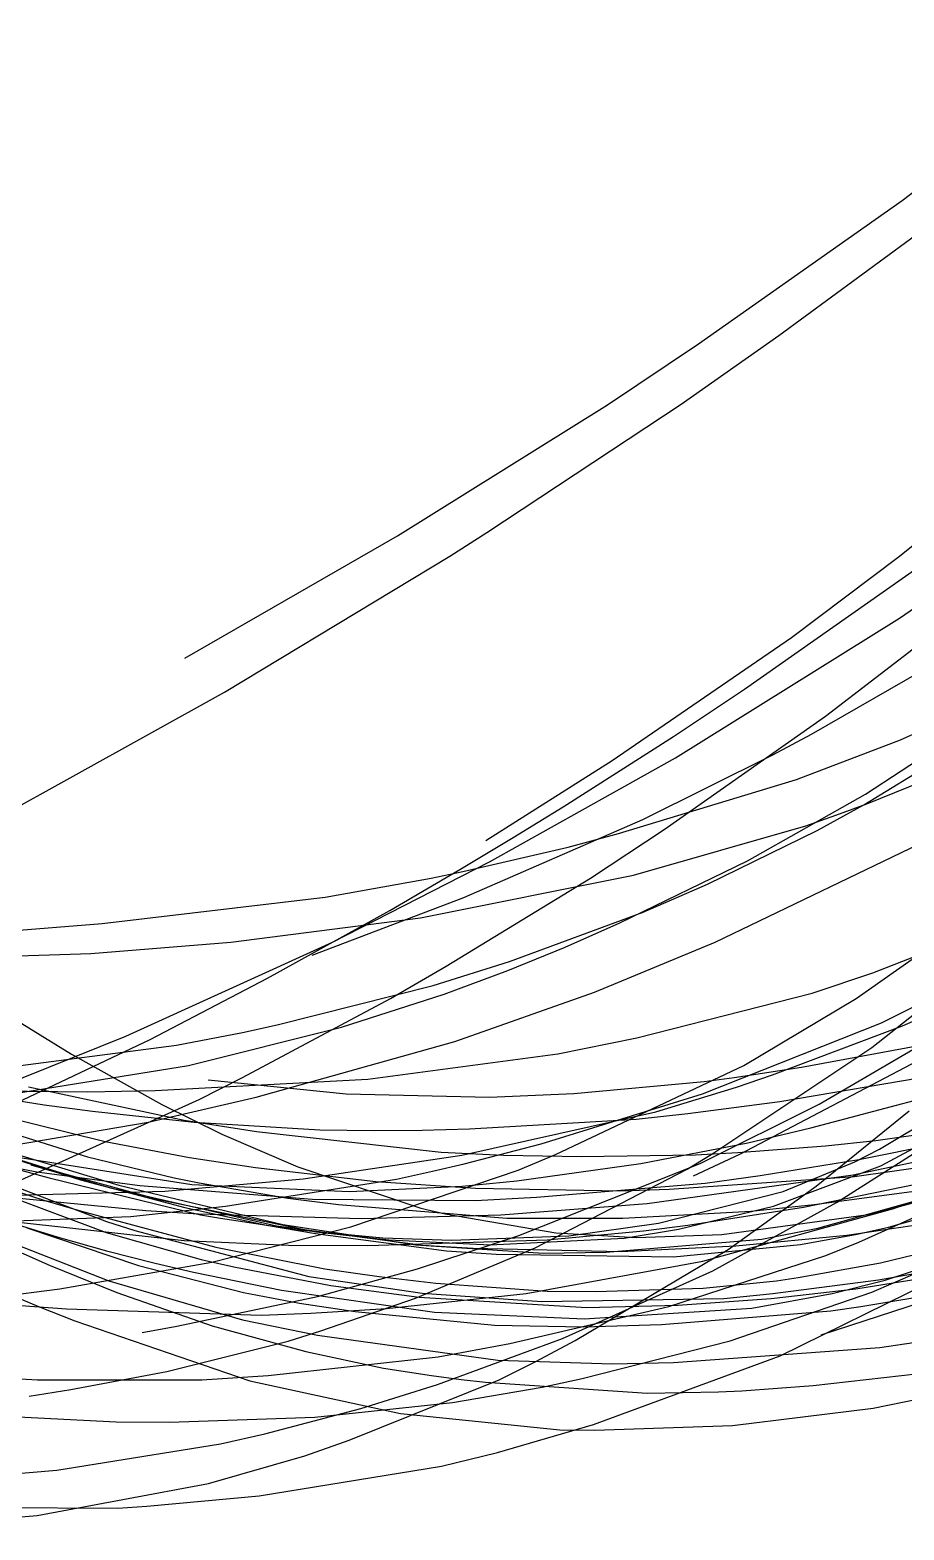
# Model space of a CAD drawing. Header units: metres. Extents: x -663 to 215, y -40 to 703.
# Drawn here: x 114.9 to 148.9, y 35 to 93.4 of the extents above; entities that cross this region are included whole.
import ezdxf

# ---------------------------------------------------------------- set-up
doc = ezdxf.new("R2010")
doc.units = ezdxf.units.M

msp = doc.modelspace()

# ---------------------------------------------------------------- linework, layer by layer
for p, q in [((148.835, 86.803, -1588.519), (157.462, 93.447, -1609.535)), ((140.902, 81.222, -1570.534), (148.835, 86.803, -1588.519)), ((144.031, 81.541, -1570.825), (151.038, 86.703, -1586.761)), ((140.226, 78.865, -1562.49), (144.031, 81.541, -1570.825)), ((137.349, 78.844, -1562.775), (140.902, 81.222, -1570.534)), ((129.166, 73.739, -1545.764), (137.349, 78.844, -1562.775)), ((132.657, 73.869, -1546.696), (140.226, 78.865, -1562.49)), ((148.721, 72.936, -1577.856), (154.472, 77.584, -1594.499)), ((120.884, 68.971, -1529.414), (129.166, 73.739, -1545.764)), ((131.205, 72.937, -1543.729), (132.657, 73.869, -1546.696)), ((142.683, 67.751, -1565.566), (151.382, 73.874, -1585.735)), ((122.43, 67.641, -1526.55), (131.205, 72.937, -1543.729)), ((144.523, 69.775, -1566.339), (148.721, 72.936, -1577.856)), ((148.723, 70.529, -1562.757), (151.407, 72.382, -1569.524)), ((140.006, 65.086, -1542.241), (148.723, 70.529, -1562.757)), ((137.538, 64.981, -1548.363), (144.523, 69.775, -1566.339)), ((145.294, 66.008, -1537.467), (152.496, 70.145, -1555.354)), ((145.839, 66.699, -1563.293), (149.768, 69.721, -1574.086)), ((148.768, 65.785, -1545.456), (155.03, 68.594, -1564.895)), ((112.413, 62.081, -1507.964), (122.43, 67.641, -1526.55)), ((139.925, 65.91, -1559.403), (142.683, 67.751, -1565.566)), ((147.401, 63.669, -1524.849), (153.5, 67.667, -1544.369)), ((139.565, 62.293, -1547.053), (145.839, 66.699, -1563.293)), ((147.336, 63.254, -1564.38), (152.636, 66.499, -1582.217)), ((135.62, 63.174, -1550.084), (139.925, 65.91, -1559.403)), ((143.796, 65.196, -1533.862), (145.294, 66.008, -1537.467)), ((144.71, 64.239, -1533.818), (148.768, 65.785, -1545.456)), ((132.608, 61.856, -1536.299), (137.538, 64.981, -1548.363)), ((132.759, 61.023, -1526.275), (140.006, 65.086, -1542.241)), ((138.734, 62.673, -1522.187), (143.796, 65.196, -1533.862)), ((147.456, 63.293, -1540.765), (152.091, 65.162, -1554.571)), ((137.777, 62.13, -1515.735), (144.71, 64.239, -1533.818)), ((133.679, 61.978, -1545.965), (135.62, 63.174, -1550.084)), ((142.808, 61.067, -1511.165), (147.401, 63.669, -1524.849)), ((145.521, 62.246, -1558.58), (147.336, 63.254, -1564.38)), ((146.244, 62.842, -1537.285), (147.456, 63.293, -1540.765)), ((131.758, 59.636, -1507.054), (138.734, 62.673, -1522.187)), ((145.081, 62.429, -1534.009), (146.244, 62.842, -1537.285)), ((131.599, 60.727, -1541.615), (133.679, 61.978, -1545.965)), ((135.815, 61.604, -1510.852), (137.777, 62.13, -1515.735)), ((136.686, 60.389, -1539.867), (139.565, 62.293, -1547.053)), ((138.365, 60.507, -1516.594), (145.081, 62.429, -1534.009)), ((141.247, 60.162, -1545.772), (145.521, 62.246, -1558.58)), ((141.546, 57.893, -1511.416), (150.46, 62.197, -1532.72)), ((131.711, 60.656, -1501.127), (135.815, 61.604, -1510.852)), ((126.634, 57.895, -1513.46), (132.759, 61.023, -1526.275)), ((137.834, 58.647, -1497.289), (142.808, 61.067, -1511.165)), ((126.36, 59.652, -1489.179), (130.487, 60.396, -1498.3)), ((128.867, 59.134, -1536.007), (131.599, 60.727, -1541.615)), ((130.064, 58.851, -1497.324), (138.365, 60.507, -1516.594)), ((130.487, 60.396, -1498.3), (131.711, 60.656, -1501.127)), ((131.071, 56.963, -1526.462), (136.686, 60.389, -1539.867)), ((117.663, 58.623, -1471.607), (126.36, 59.652, -1489.179)), ((125.843, 57.393, -1494.907), (131.758, 59.636, -1507.054)), ((138.739, 59.066, -1538.615), (141.247, 60.162, -1545.772)), ((147.032, 55.705, -1519.913), (152.866, 59.794, -1538.935)), ((124.108, 56.497, -1526.514), (128.867, 59.134, -1536.007)), ((133.529, 57.15, -1524.729), (138.739, 59.066, -1538.615)), ((147.681, 56.697, -1551.888), (154.062, 59.199, -1570.986)), ((113.784, 58.311, -1464.211), (117.663, 58.623, -1471.607)), ((122.68, 57.898, -1481.769), (130.064, 58.851, -1497.324)), ((135.707, 57.706, -1491.569), (137.834, 58.647, -1497.289)), ((117.226, 57.457, -1471.062), (122.68, 57.898, -1481.769)), ((118.592, 54.238, -1497.565), (126.634, 57.895, -1513.46)), ((136.842, 55.952, -1500.932), (141.546, 57.893, -1511.416)), ((109.713, 57.222, -1457.41), (117.226, 57.457, -1471.062)), ((133.47, 56.791, -1485.72), (135.707, 57.706, -1491.569)), ((148.024, 54.758, -1559.029), (153.527, 57.508, -1575.443)), ((128.903, 55.704, -1521.419), (131.071, 56.963, -1526.462)), ((130.557, 56.205, -1517.196), (133.529, 57.15, -1524.729)), ((130.994, 55.867, -1479.441), (133.47, 56.791, -1485.72)), ((111.593, 56.543, -1333.562), (116.47, 53.527, -1340.107)), ((119.541, 54.101, -1517.665), (124.108, 56.497, -1526.514)), ((124.482, 54.681, -1502.841), (130.557, 56.205, -1517.196)), ((145.319, 55.904, -1545.179), (147.681, 56.697, -1551.888)), ((123.134, 52.623, -1508.528), (128.903, 55.704, -1521.419)), ((126.992, 54.578, -1469.732), (130.994, 55.867, -1479.441)), ((131.399, 54.027, -1489.508), (136.842, 55.952, -1500.932)), ((138.499, 54.167, -1527.26), (145.319, 55.904, -1545.179)), ((142.664, 53.093, -1506.772), (147.032, 55.705, -1519.913)), ((147.648, 53.796, -1533.954), (149.864, 55.55, -1541.862)), ((145.601, 51.588, -1508.943), (151.836, 55.233, -1527.988)), ((148.841, 54.631, -1557.021), (150.68, 55.445, -1562.57)), ((120.57, 53.882, -1494.048), (123.137, 54.383, -1499.762)), ((121.035, 53.093, -1456.195), (126.992, 54.578, -1469.732)), ((123.137, 54.383, -1499.762), (124.482, 54.681, -1502.841)), ((141.058, 51.984, -1539.774), (148.024, 54.758, -1559.029)), ((143.778, 52.725, -1542.517), (148.841, 54.631, -1557.021)), ((109.63, 49.407, -1499.376), (119.541, 54.101, -1517.665)), ((111.648, 51.434, -1484.538), (118.592, 54.238, -1497.565)), ((112.947, 52.887, -1478.262), (120.57, 53.882, -1494.048)), ((123.668, 51.859, -1474.488), (131.399, 54.027, -1489.508)), ((135.418, 53.542, -1519.57), (138.499, 54.167, -1527.26)), ((141.492, 49.684, -1513.929), (147.648, 53.796, -1533.954)), ((144.904, 53.022, -1415.138), (151.656, 54.281, -1429.545)), ((116.47, 53.527, -1340.107), (119.99, 51.565, -1345.675)), ((128.012, 52.563, -1502.377), (135.418, 53.542, -1519.57)), ((142.509, 49.638, -1500.512), (149.975, 53.564, -1521.938)), ((113.518, 51.88, -1440.494), (121.035, 53.093, -1456.195)), ((121.448, 51.765, -1504.84), (123.134, 52.623, -1508.528)), ((135.328, 49.622, -1486.828), (142.664, 53.093, -1506.772)), ((141.118, 52.465, -1407.33), (142.285, 52.624, -1409.716)), ((142.285, 52.624, -1409.716), (144.904, 53.022, -1415.138)), ((142.375, 52.244, -1538.602), (143.778, 52.725, -1542.517)), ((144.062, 51.689, -1428.875), (151.434, 52.94, -1443.218)), ((113.56, 52.102, -1472.263), (117.108, 52.07, -1479.318)), ((114.799, 52.26, -1386.845), (120.868, 50.96, -1396.407)), ((117.108, 52.07, -1479.318), (119.73, 52.118, -1484.696)), ((119.73, 52.118, -1484.696), (128.012, 52.563, -1502.377)), ((121.795, 52.536, -1371.547), (127.168, 51.984, -1380.82)), ((136.036, 52.005, -1397.293), (141.118, 52.465, -1407.33)), ((139.228, 51.283, -1530.083), (142.375, 52.244, -1538.602)), ((145.27, 50.657, -1416.175), (150.508, 52.05, -1427.331)), ((147.952, 49.826, -1582.892), (152.188, 52.383, -1604.049)), ((111.602, 51.665, -1383.63), (117.79, 50.124, -1393.468)), ((113.381, 48.12, -1488.039), (121.448, 51.765, -1504.84)), ((113.622, 51.843, -1376.687), (115.413, 51.563, -1379.466)), ((115.413, 51.563, -1379.466), (117.293, 51.309, -1382.424)), ((119.459, 50.883, -1466.733), (123.668, 51.859, -1474.488)), ((119.99, 51.565, -1345.675), (122.33, 50.414, -1349.777)), ((127.168, 51.984, -1380.82), (132.757, 51.857, -1391.022)), ((132.757, 51.857, -1391.022), (136.036, 52.005, -1397.293)), ((134.768, 50.04, -1523.486), (141.058, 51.984, -1539.774)), ((140.475, 51.219, -1422.134), (144.062, 51.689, -1428.875)), ((140.96, 49.276, -1495.78), (145.601, 51.588, -1508.943)), ((111.629, 49.543, -1453.279), (119.459, 50.883, -1466.733)), ((112.702, 50.912, -1352.782), (117.099, 49.533, -1359.454)), ((117.293, 51.309, -1382.424), (121.252, 50.883, -1388.766)), ((120.868, 50.96, -1396.407), (123.682, 50.522, -1401.103)), ((121.252, 50.883, -1388.766), (126.144, 50.589, -1396.839)), ((131.681, 49.592, -1510.904), (139.228, 51.283, -1530.083)), ((131.981, 50.626, -1406.881), (138.472, 51, -1418.434)), ((138.472, 51, -1418.434), (140.475, 51.219, -1422.134)), ((145.477, 48.386, -1529.241), (149.099, 51.323, -1542.274)), ((147.135, 49.426, -1439.348), (154.86, 50.998, -1456.677)), ((147.803, 50.171, -1447.991), (155.474, 51.242, -1465.911)), ((122.33, 50.414, -1349.777), (125.291, 49.14, -1355.35)), ((123.682, 50.522, -1401.103), (130.87, 49.715, -1413.631)), ((126.144, 50.589, -1396.839), (128.276, 50.56, -1400.46)), ((128.276, 50.56, -1400.46), (130.131, 50.575, -1403.655)), ((130.131, 50.575, -1403.655), (131.981, 50.626, -1406.881)), ((142.817, 50.08, -1411.093), (145.27, 50.657, -1416.175)), ((146.277, 47.746, -1513.031), (150.281, 50.303, -1525.367)), ((148, 49.183, -1577.016), (150.357, 50.447, -1588.256)), ((108.647, 50.207, -1369.444), (115.127, 48.942, -1379.47)), ((112.521, 50.007, -1427.013), (116.825, 48.63, -1436.888)), ((113.517, 49.703, -1456.845), (116.07, 48.905, -1463.867)), ((117.79, 50.124, -1393.468), (121.07, 49.508, -1399.027)), ((130.87, 49.715, -1413.631), (133.295, 49.601, -1418.148)), ((131.772, 49.262, -1516.002), (134.768, 50.04, -1523.486)), ((138.656, 49.27, -1402.753), (142.817, 50.08, -1411.093)), ((140.773, 49.615, -1432.839), (142.422, 49.705, -1436.284)), ((142.422, 49.705, -1436.284), (145.843, 49.963, -1443.618)), ((145.843, 49.963, -1443.618), (147.803, 50.171, -1447.991)), ((146.991, 49.334, -1578.311), (147.952, 49.826, -1582.892)), ((114.14, 49.562, -1359.95), (121.158, 48.451, -1371.038)), ((114.538, 49.565, -1434.843), (118.324, 48.425, -1444.155)), ((114.894, 49.217, -1352.982), (117.942, 48.335, -1357.543)), ((117.099, 49.533, -1359.454), (120.469, 48.71, -1364.859)), ((121.07, 49.508, -1399.027), (123.642, 49.116, -1403.548)), ((123.642, 49.116, -1403.548), (128.324, 48.57, -1412.078)), ((125.291, 49.14, -1355.35), (130.084, 47.525, -1365.179)), ((125.493, 48.674, -1496.086), (131.681, 49.592, -1510.904)), ((130.532, 48.966, -1512.951), (131.772, 49.262, -1516.002)), ((133.295, 49.601, -1418.148), (136.344, 49.543, -1423.996)), ((133.819, 48.602, -1393.451), (138.656, 49.27, -1402.753)), ((133.876, 49.009, -1483.047), (135.328, 49.622, -1486.828)), ((133.904, 46.469, -1477.443), (140.96, 49.276, -1495.78)), ((136.344, 49.543, -1423.996), (140.773, 49.615, -1432.839)), ((140.455, 49.045, -1510.687), (141.492, 49.684, -1513.929)), ((140.702, 48.787, -1495.564), (142.509, 49.638, -1500.512)), ((143.295, 48.808, -1431.163), (147.135, 49.426, -1439.348)), ((143.817, 47.606, -1558.596), (148, 49.183, -1577.016)), ((144.188, 48.186, -1565.665), (146.991, 49.334, -1578.311)), ((146.916, 48.827, -1526.838), (149.566, 49.383, -1533.493)), ((146.977, 48.766, -1451.106), (152.948, 49.616, -1465.693)), ((112.476, 48.58, -1349.166), (117.826, 46.587, -1357.012)), ((112.963, 48.872, -1344.871), (117.834, 47.007, -1351.184)), ((114.304, 49.068, -1463.374), (115.608, 48.707, -1467.003)), ((115.127, 48.942, -1379.47), (119.139, 48.414, -1386.064)), ((115.608, 48.707, -1467.003), (121.495, 47.276, -1483.943)), ((116.07, 48.905, -1463.867), (119.924, 47.854, -1474.886)), ((116.825, 48.63, -1436.888), (120.886, 47.55, -1446.61)), ((120.112, 48.199, -1483.796), (125.493, 48.674, -1496.086)), ((120.469, 48.71, -1364.859), (121.45, 48.515, -1366.486)), ((122.479, 47.602, -1494.086), (129.13, 48.655, -1509.545)), ((127.348, 46.805, -1467.261), (133.876, 49.009, -1483.047)), ((128.324, 48.57, -1412.078), (132.209, 48.313, -1419.536)), ((129.13, 48.655, -1509.545), (130.532, 48.966, -1512.951)), ((131.687, 48.387, -1389.454), (133.819, 48.602, -1393.451)), ((134.534, 45.985, -1493.569), (140.455, 49.045, -1510.687)), ((138.899, 47.71, -1508.042), (146.916, 48.827, -1526.838)), ((139.752, 48.274, -1435.003), (146.977, 48.766, -1451.106)), ((141.154, 48.508, -1426.703), (142.271, 48.659, -1429.017)), ((142.271, 48.659, -1429.017), (143.295, 48.808, -1431.163)), ((145.395, 47.667, -1411.277), (151.848, 48.536, -1425.048)), ((147.143, 46.209, -1551.355), (153.493, 49.05, -1570.349)), ((147.699, 47.313, -1409.417), (153.603, 48.934, -1426.421)), ((113.631, 48.003, -1455.954), (119.364, 47.433, -1466.983)), ((113.763, 48.37, -1422.248), (115.439, 47.835, -1426.041)), ((113.815, 48.024, -1470.1), (120.112, 48.199, -1483.796)), ((117.942, 48.335, -1357.543), (124.465, 46.843, -1367.94)), ((118.324, 48.425, -1444.155), (124.7, 46.888, -1460.624)), ((119.139, 48.414, -1386.064), (125.862, 47.879, -1397.614)), ((121.158, 48.451, -1371.038), (127.296, 48.184, -1381.515)), ((121.45, 48.515, -1366.486), (124.901, 47.916, -1372.318)), ((127.296, 48.184, -1381.515), (131.687, 48.387, -1389.454)), ((132.209, 48.313, -1419.536), (137.83, 48.211, -1430.893)), ((132.215, 47.835, -1409.202), (134.586, 47.954, -1413.738)), ((134.586, 47.954, -1413.738), (141.154, 48.508, -1426.703)), ((137.83, 48.211, -1430.893), (139.752, 48.274, -1435.003)), ((139.338, 46.945, -1545.615), (144.188, 48.186, -1565.665)), ((142.054, 45.917, -1517.668), (145.477, 48.386, -1529.241)), ((144.987, 47.568, -1519.274), (149.362, 48.472, -1530.361)), ((145.547, 46.756, -1524.831), (150.523, 48.153, -1543.49)), ((148.292, 46.792, -1523.598), (154.352, 48.481, -1543.948)), ((148.501, 47.522, -1535.245), (150.417, 48.228, -1540.747)), ((115.439, 47.835, -1426.041), (116.869, 47.409, -1429.336)), ((116.869, 47.409, -1429.336), (122.098, 46.013, -1441.71)), ((118.787, 47.204, -1485.81), (122.479, 47.602, -1494.086)), ((119.364, 47.433, -1466.983), (121.426, 47.314, -1471.071)), ((119.924, 47.854, -1474.886), (125.986, 46.613, -1493.297)), ((120.886, 47.55, -1446.61), (124.069, 46.87, -1454.525)), ((124.901, 47.916, -1372.318), (126.876, 47.667, -1375.771)), ((125.862, 47.879, -1397.614), (132.215, 47.835, -1409.202)), ((126.876, 47.667, -1375.771), (133.43, 47.139, -1387.6)), ((130.084, 47.525, -1365.179), (131.028, 47.311, -1367.28)), ((133.191, 47.268, -1495.403), (138.899, 47.71, -1508.042)), ((137.953, 47.141, -1396.25), (142.933, 47.417, -1406.18)), ((140.111, 46.708, -1543.422), (143.817, 47.606, -1558.596)), ((140.486, 46.868, -1508.428), (144.987, 47.568, -1519.274)), ((141.067, 45.461, -1515.546), (148.501, 47.522, -1535.245)), ((141.451, 45.09, -1499.176), (146.277, 47.746, -1513.031)), ((142.933, 47.417, -1406.18), (145.395, 47.667, -1411.277)), ((146.669, 46.482, -1410.724), (153.786, 47.535, -1426.519)), ((111.315, 46.925, -1469.879), (118.787, 47.204, -1485.81)), ((112.596, 46.787, -1349.456), (117.927, 44.704, -1356.846)), ((112.681, 47.173, -1450.556), (120.867, 46.275, -1466.211)), ((113.853, 47.055, -1424.601), (115.958, 46.403, -1429.296)), ((117.834, 47.007, -1351.184), (118.937, 46.663, -1352.723)), ((121.426, 47.314, -1471.071), (127.762, 47.127, -1483.908)), ((121.495, 47.276, -1483.943), (122.281, 47.14, -1486.351)), ((121.943, 45.431, -1455.159), (127.348, 46.805, -1467.261)), ((122.281, 47.14, -1486.351), (125.204, 46.698, -1495.479)), ((124.069, 46.87, -1454.525), (125.975, 46.541, -1459.397)), ((124.465, 46.843, -1367.94), (130.156, 46.093, -1377.862)), ((124.7, 46.888, -1460.624), (129.887, 46.106, -1474.976)), ((127.762, 47.127, -1483.908), (133.191, 47.268, -1495.403)), ((131.028, 47.311, -1367.28), (135.345, 46.565, -1377.219)), ((133.43, 47.139, -1387.6), (137.953, 47.141, -1396.25)), ((135.844, 46.446, -1532.137), (139.338, 46.945, -1545.615)), ((138.756, 46.645, -1504.365), (140.486, 46.868, -1508.428)), ((141.807, 46.505, -1393.494), (147.699, 47.313, -1409.417)), ((147.078, 46.521, -1519.648), (148.292, 46.792, -1523.598)), ((113.317, 46.33, -1346.933), (115.64, 45.292, -1350.039)), ((114.74, 46.761, -1352.628), (119.08, 45.298, -1359.183)), ((115.958, 46.403, -1429.296), (117.834, 45.872, -1433.582)), ((117.826, 46.587, -1357.012), (121.531, 45.533, -1362.887)), ((118.937, 46.663, -1352.723), (125.721, 44.87, -1362.611)), ((120.867, 46.275, -1466.211), (124.928, 46.094, -1474.393)), ((125.204, 46.698, -1495.479), (128.604, 46.37, -1506.57)), ((125.975, 46.541, -1459.397), (131.076, 45.863, -1472.791)), ((125.986, 46.613, -1493.297), (128.831, 46.295, -1502.593)), ((128.022, 46.069, -1480.819), (135.007, 46.291, -1495.84)), ((128.604, 46.37, -1506.57), (131.284, 46.281, -1515.743)), ((128.831, 46.295, -1502.593), (132.776, 46.104, -1516.085)), ((129.953, 45.168, -1467.792), (133.904, 46.469, -1477.443)), ((131.284, 46.281, -1515.743), (135.844, 46.446, -1532.137)), ((132.776, 46.104, -1516.085), (137.999, 46.359, -1535.143)), ((135.007, 46.291, -1495.84), (138.756, 46.645, -1504.365)), ((135.345, 46.565, -1377.219), (138.485, 46.392, -1384.944)), ((137.285, 45.814, -1497.178), (143.364, 46.317, -1517.079)), ((137.999, 46.359, -1535.143), (140.111, 46.708, -1543.422)), ((138.485, 46.392, -1384.944), (141.807, 46.505, -1393.494)), ((142.352, 46.06, -1401.582), (146.669, 46.482, -1410.724)), ((143.364, 46.317, -1517.079), (145.547, 46.756, -1524.831)), ((144.869, 46.12, -1512.626), (147.078, 46.521, -1519.648)), ((145.857, 45.691, -1547.636), (147.143, 46.209, -1551.355)), ((147.989, 45.394, -1515.684), (151.235, 46.203, -1526.918)), ((148.163, 44.729, -1517.895), (152.832, 46.256, -1534.564)), ((117.834, 45.872, -1433.582), (119.727, 45.384, -1438.004)), ((122.098, 46.013, -1441.71), (126.347, 45.168, -1452.324)), ((124.928, 46.094, -1474.393), (128.022, 46.069, -1480.819)), ((129.867, 44.029, -1481.109), (134.534, 45.985, -1493.569)), ((129.887, 46.106, -1474.976), (134.859, 45.78, -1489.616)), ((130.156, 46.093, -1377.862), (132.124, 45.972, -1381.503)), ((131.076, 45.863, -1472.791), (133.014, 45.734, -1478.1)), ((132.124, 45.972, -1381.503), (137.879, 45.847, -1392.514)), ((133.014, 45.734, -1478.1), (139.916, 45.634, -1497.634)), ((134.859, 45.78, -1489.616), (137.285, 45.814, -1497.178)), ((136.09, 42.375, -1499.235), (142.054, 45.917, -1517.668)), ((137.879, 45.847, -1392.514), (142.352, 46.06, -1401.582)), ((139.738, 43.704, -1530.926), (145.857, 45.691, -1547.636)), ((139.916, 45.634, -1497.634), (144.869, 46.12, -1512.626)), ((147.653, 44.262, -1545.816), (151.792, 46.049, -1558.151)), ((115.64, 45.292, -1350.039), (118.237, 44.245, -1353.676)), ((116.015, 44.382, -1442.862), (121.943, 45.431, -1455.159)), ((119.08, 45.298, -1359.183), (123.178, 44.247, -1365.761)), ((119.727, 45.384, -1438.004), (121.229, 45.034, -1441.585)), ((121.229, 45.034, -1441.585), (124.659, 44.334, -1449.961)), ((121.531, 45.533, -1362.887), (122.795, 45.245, -1364.978)), ((122.795, 45.245, -1364.978), (126.576, 44.51, -1371.399)), ((126.062, 44.093, -1458.753), (129.953, 45.168, -1467.792)), ((126.347, 45.168, -1452.324), (128.456, 44.861, -1457.814)), ((134.182, 44.211, -1498.749), (141.067, 45.461, -1515.546)), ((135.601, 42.45, -1483.687), (141.451, 45.09, -1499.176)), ((144.782, 44.824, -1505.123), (147.989, 45.394, -1515.684)), ((147.019, 44.388, -1410.985), (154.029, 45.51, -1426.251)), ((147.901, 44.743, -1402.352), (149.528, 45.02, -1405.689)), ((113.313, 44.491, -1344.875), (115.191, 43.698, -1347.383)), ((117.927, 44.704, -1356.846), (123.136, 43.18, -1364.712)), ((125.721, 44.87, -1362.611), (130.132, 44.215, -1369.686)), ((126.576, 44.51, -1371.399), (130.013, 44.062, -1377.503)), ((128.456, 44.861, -1457.814), (130.669, 44.609, -1463.714)), ((130.669, 44.609, -1463.714), (135.002, 44.301, -1475.636)), ((141.073, 44.41, -1493.467), (143.937, 44.7, -1502.4)), ((143.79, 44.206, -1394.199), (147.901, 44.743, -1402.352)), ((143.937, 44.7, -1502.4), (144.782, 44.824, -1505.123)), ((144.083, 41.769, -1490.389), (149.883, 44.638, -1506.406)), ((146.105, 44.208, -1510.904), (148.163, 44.729, -1517.895)), ((112.701, 43.958, -1436.335), (116.015, 44.382, -1442.862)), ((118.237, 44.245, -1353.676), (121.959, 42.947, -1359.165)), ((120.577, 42.936, -1446.793), (126.062, 44.093, -1458.753)), ((123.178, 44.247, -1365.761), (125.355, 43.834, -1369.423)), ((124.659, 44.334, -1449.961), (130.615, 43.483, -1465.224)), ((126.189, 42.75, -1471.869), (129.867, 44.029, -1481.109)), ((128.743, 43.625, -1486.276), (134.182, 44.211, -1498.749)), ((130.013, 44.062, -1377.503), (136.53, 43.66, -1389.633)), ((130.132, 44.215, -1369.686), (134.788, 43.895, -1377.622)), ((134.788, 43.895, -1377.622), (141.882, 44.015, -1390.509)), ((135.002, 44.301, -1475.636), (136.894, 44.28, -1481.075)), ((136.894, 44.28, -1481.075), (141.073, 44.41, -1493.467)), ((140.096, 43.748, -1396.665), (143.72, 44.01, -1404.051)), ((141.882, 44.015, -1390.509), (143.79, 44.206, -1394.199)), ((142.124, 42.361, -1530.356), (147.653, 44.262, -1545.816)), ((142.972, 43.632, -1500.751), (146.105, 44.208, -1510.904)), ((143.72, 44.01, -1404.051), (147.019, 44.388, -1410.985)), ((145.669, 42.596, -1488.003), (150.496, 44.17, -1501.491)), ((147.213, 43.701, -1410.993), (151.275, 44.369, -1419.677)), ((113.784, 43.787, -1455.078), (116.283, 43.604, -1460.035)), ((115.191, 43.698, -1347.383), (116.602, 43.145, -1349.341)), ((116.283, 43.604, -1460.035), (123.859, 43.362, -1475.561)), ((123.859, 43.362, -1475.561), (125.793, 43.436, -1479.75)), ((125.355, 43.834, -1369.423), (127.521, 43.508, -1373.161)), ((125.793, 43.436, -1479.75), (128.743, 43.625, -1486.276)), ((127.521, 43.508, -1373.161), (132.949, 42.969, -1382.854)), ((130.615, 43.483, -1465.224), (136.449, 43.214, -1481.295)), ((133.55, 42.254, -1515.101), (139.738, 43.704, -1530.926)), ((136.449, 43.214, -1481.295), (142.972, 43.632, -1500.751)), ((136.53, 43.66, -1389.633), (140.096, 43.748, -1396.665)), ((139.459, 42.992, -1395.283), (146.056, 43.534, -1408.558)), ((146.056, 43.534, -1408.558), (147.213, 43.701, -1410.993)), ((116.602, 43.145, -1349.341), (123.424, 40.807, -1359.336)), ((119.221, 42.69, -1443.923), (120.577, 42.936, -1446.793)), ((121.959, 42.947, -1359.165), (125.596, 41.938, -1364.864)), ((123.136, 43.18, -1364.712), (126.058, 42.576, -1369.422)), ((124.916, 42.35, -1468.764), (126.189, 42.75, -1471.869)), ((132.949, 42.969, -1382.854), (136.403, 42.901, -1389.349)), ((136.403, 42.901, -1389.349), (139.459, 42.992, -1395.283)), ((120.189, 41.164, -1457.881), (124.916, 42.35, -1468.764)), ((126.058, 42.576, -1369.422), (133.086, 41.61, -1381.338)), ((130.728, 40.657, -1471.665), (135.601, 42.45, -1483.687)), ((130.758, 41.74, -1508.214), (133.55, 42.254, -1515.101)), ((134.561, 41.559, -1494.713), (136.09, 42.375, -1499.235)), ((136.367, 40.893, -1515.248), (142.124, 42.361, -1530.356)), ((139.923, 41.518, -1393.978), (147.963, 42.101, -1409.792)), ((147.963, 42.101, -1409.792), (149.971, 42.398, -1413.976)), ((124.134, 41.011, -1492.706), (130.758, 41.74, -1508.214)), ((125.596, 41.938, -1364.864), (128.628, 41.3, -1369.869)), ((133.086, 41.61, -1381.338), (137.533, 41.462, -1389.443)), ((133.132, 40.842, -1490.586), (134.561, 41.559, -1494.713)), ((136.81, 39.097, -1472.316), (144.083, 41.769, -1490.389)), ((137.533, 41.462, -1389.443), (139.923, 41.518, -1393.978)), ((111.009, 41.066, -1464.351), (115.149, 40.843, -1472.983)), ((116.446, 40.457, -1449.762), (120.189, 41.164, -1457.881)), ((121.548, 40.843, -1486.844), (124.134, 41.011, -1492.706)), ((128.628, 41.3, -1369.869), (130.501, 41.003, -1373.077)), ((130.501, 41.003, -1373.077), (131.647, 40.856, -1375.085)), ((145.363, 40.614, -1401.016), (150.759, 41.235, -1412.191)), ((114.823, 40.203, -1446.354), (116.446, 40.457, -1449.762)), ((115.149, 40.843, -1472.983), (121.548, 40.843, -1486.844)), ((123.424, 40.807, -1359.336), (129.294, 39.524, -1368.992)), ((127.289, 38.483, -1474.931), (133.132, 40.842, -1490.586)), ((127.739, 39.718, -1464.631), (130.728, 40.657, -1471.665)), ((131.32, 39.951, -1502.629), (134.807, 40.555, -1511.265)), ((131.647, 40.856, -1375.085), (132.598, 40.753, -1376.774)), ((132.598, 40.753, -1376.774), (138.899, 40.317, -1388.267)), ((134.807, 40.555, -1511.265), (136.367, 40.893, -1515.248)), ((138.899, 40.317, -1388.267), (141.675, 40.369, -1393.639)), ((141.675, 40.369, -1393.639), (142.585, 40.417, -1395.44)), ((142.585, 40.417, -1395.44), (145.363, 40.614, -1401.016)), ((147.703, 39.737, -1404.746), (153.378, 40.913, -1417.276)), ((125.947, 39.382, -1489.931), (131.32, 39.951, -1502.629)), ((113.89, 39.421, -1463.516), (118.209, 39.205, -1472.67)), ((118.209, 39.205, -1472.67), (120.297, 39.196, -1477.238)), ((120.297, 39.196, -1477.238), (125.947, 39.382, -1489.931)), ((124.004, 38.739, -1456.245), (127.739, 39.718, -1464.631)), ((129.294, 39.524, -1368.992), (135.489, 38.888, -1380.118)), ((142.216, 39.056, -1393.287), (147.703, 39.737, -1404.746)), ((122.273, 38.34, -1452.473), (124.004, 38.739, -1456.245)), ((133.065, 38.014, -1463.626), (136.81, 39.097, -1472.316)), ((135.489, 38.888, -1380.118), (136.846, 38.877, -1382.717)), ((136.846, 38.877, -1382.717), (142.216, 39.056, -1393.287)), ((115.907, 37.317, -1439.507), (122.273, 38.34, -1452.473)), ((125.562, 37.88, -1470.503), (127.289, 38.483, -1474.931)), ((130.888, 37.474, -1458.759), (133.065, 38.014, -1463.626)), ((121.808, 36.798, -1461.351), (125.562, 37.88, -1470.503)), ((123.78, 36.323, -1444.131), (130.888, 37.474, -1458.759)), ((109.517, 36.792, -1427.527), (115.907, 37.317, -1439.507)), ((115.137, 35.555, -1446.501), (121.808, 36.798, -1461.351)), ((119.403, 35.913, -1435.736), (123.78, 36.323, -1444.131)), ((109.9, 35.893, -1419.338), (118.277, 35.836, -1433.635)), ((118.277, 35.836, -1433.635), (119.403, 35.913, -1435.736)), ((108.48, 34.988, -1433.103), (115.137, 35.555, -1446.501))]:
    msp.add_line(p, q)

doc.saveas('drawing.dxf')
